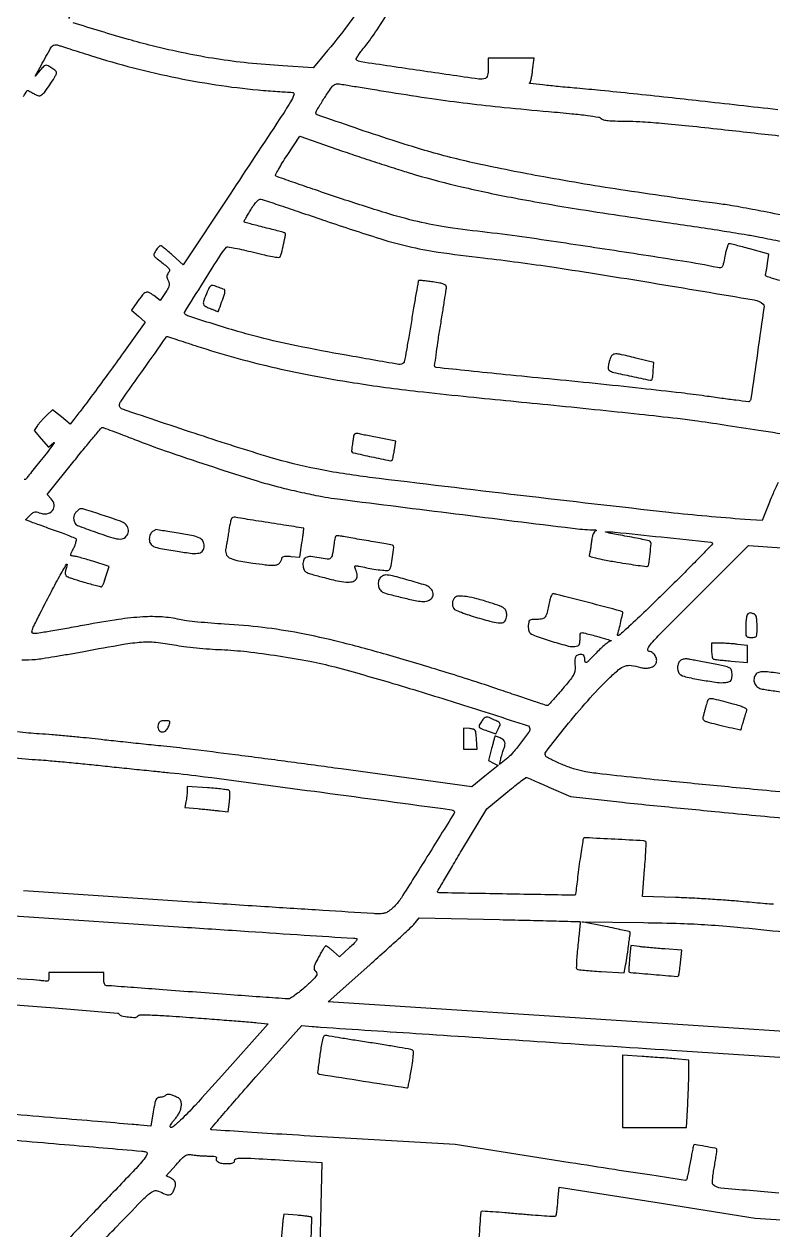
# Model space of a CAD drawing. Header units: metres. Extents: x 244 to 6504, y 133 to 4776.
# Drawn here: x 1320.5 to 1582.5, y 2975 to 3397.1 of the extents above; entities that cross this region are included whole.
import ezdxf

# ---------------------------------------------------------------- set-up
doc = ezdxf.new("R2010")
doc.units = ezdxf.units.M
doc.header["$MEASUREMENT"] = 0

msp = doc.modelspace()

# ---------------------------------------------------------------- linework, layer by layer
for points in [[(2417.15, 4385.34, 0.000003), (2246.3, 4080.82, 0.000001), (2074.73, 3775.01, 0.023956)], [(2390.74, 4302.36, -0.000001), (2436.6, 4383.87, -0.253439)], [(2985.13, 3282.36, 0.000001), (3054.44, 3256.15, 0.000001), (3117.63, 3232.25, 0.000001), (3170.61, 3212.21, 0.000007)], [(5649.78, 2908.29, -0.000001), (5592.12, 2927.27, -0.000136)], [(1770.95, 4232.21, -0.000001), (1756.31, 4203.53, -0.092463)], [(2661.8, 3304.26, -0.000001), (2697.55, 3290.75, -0.000089)], [(2356.38, 4565.48, -0.000006), (2331, 4482.37, -0.122858)], [(476.19, 4229.14, 0.000001), (459.62, 4235.08, 0.002147)], [(2166.88, 2385.74, -0.000003), (2059.01, 2428.09, -0.099946)], [(3110.93, 3253.38, 0.000013), (3012.15, 3290.74, 0.000016), (2894.73, 3335.15, 0.000013), (2769.32, 3382.57, -0.00051), (2533.81, 3471.88, -0.000503), (2297.42, 3562.08, -0.000023), (2063.26, 3651.71, -0.089134), (2058.39, 3654.65, -0.252954), (2058.24, 3655.06, -0.00055), (2059.22, 3661.9, -0.003408), (2060.39, 3669.64, -0.002087), (2061.88, 3678.76), (2065.84, 3702.46), (2077.4, 3733.66), (2088.96, 3764.86), (2106.7, 3796.48, 0.000002), (2119.15, 3818.66), (2165.06, 3900.45)], [(2809.66, 3348.58, -0.000003), (2861.11, 3329.19, -0.000175)], [(1593.92, 2905.57, -0.000004), (1514.48, 2912.51, -0.000011), (1436.43, 2919.33, -0.007054)], [(1818.98, 2759.08, 0.000018), (1857.04, 2862.14, 0.000008), (1895.3, 2965.72, 0.303576)], [(1986.93, 2957.13, 0.000002), (2009.06, 2948.59, 0.092301)], [(1729.5, 3458.88, 0.000006), (1752.96, 3451.78, 0.000107)], [(1716.95, 2894.91, -0.000001), (1705.81, 2895.88, -0.000045)], [(2910.82, 2101.23, -0.000002), (2871.64, 2116.15, -0.08954)], [(1336.17, 3399.01, -0.000059), (1355.74, 3433.27, -0.000066), (1375.3, 3467.49, -0.269055)], [(1989.74, 2610.17, -0.000005), (1937.37, 2630.58, -0.000013)], [(1340.64, 3442.07, 0.00145), (1309.54, 3388.25, 0.002326), (1283.35, 3342.13, 0.002655), (1260.46, 3300.86, 0.003212), (1239.44, 3261.89, -0.002541), (1229.71, 3243.8, -0.002742), (1220.05, 3226.27, -0.002749), (1211.53, 3211.22, -0.010448), (1205.97, 3201.97, 0.006813), (1194.27, 3182.83, 0.001812), (1176.15, 3151.99, 0.001521), (1158.35, 3121.23, 0.011614), (1150.36, 3106.55, -0.004119), (1137.83, 3082.68, -0.002727)], [(1403.11, 2922.2, -0.00005), (1359.46, 2926.04, -0.000007), (1314.6, 2930, -0.176126)], [(1438.37, 3403.37, -0.021293), (1431.99, 3394.4, -0.011633), (1423.46, 3383.93), (1421.61, 3381.76), (1410.98, 3382.43, -0.009827), (1398.89, 3383.44, -0.012528), (1387.8, 3384.87, -0.012645), (1376.87, 3386.84, -0.010344), (1365.3, 3389.48, -0.007925), (1357, 3391.69, -0.004883), (1347.29, 3394.55, -0.001495), (1337.65, 3397.52, -0.114856)], [(1584.16, 3367.11, -0.000822), (1557.07, 3370.13, 0.001346), (1545.81, 3371.37, 0.001057), (1533.59, 3372.66, 0.001068), (1522.22, 3373.82, 0.002631), (1513.87, 3374.6, -0.002227), (1507.37, 3375.2, -0.003896), (1502, 3375.77, -0.001003), (1497.43, 3376.3, -0.705732), (1497.39, 3376.47, 0.18393), (1497.64, 3376.79, 0.012448), (1497.93, 3377.94, 0.016541), (1498.21, 3379.35, 0.011575), (1498.43, 3380.96), (1498.91, 3385.1), (1490.89, 3385.1), (1482.88, 3385.1), (1482.88, 3381.77, -0.017351), (1482.83, 3380.22, -0.047636), (1482.65, 3379.14, -0.074017), (1482.34, 3378.43, -0.163705), (1481.89, 3378.06, -0.127817), (1479.62, 3377.8, -0.000794), (1459.09, 3380.78, -0.000655), (1438.39, 3383.83, -0.160739), (1436.73, 3384.67, -0.347609), (1436.7, 3384.93, -0.007758), (1437.42, 3386.07, -0.014118), (1438.37, 3387.43, -0.008647), (1439.57, 3388.97, 0.022807), (1444.02, 3395.09, 0.013567), (1448.78, 3402.74, 0.011456)], [(1320.26, 3371.69, -0.001265), (1321.5, 3373.73, -0.260599), (1321.7, 3373.84, -0.10972), (1321.91, 3373.8, -0.006949), (1322.49, 3373.52, -0.009945), (1323.17, 3373.16, -0.007215), (1323.92, 3372.73, 0.020512), (1325, 3372.15, 0.099561), (1325.67, 3371.98, 0.13541), (1326.25, 3372.1, 0.051067), (1326.95, 3372.57, 0.063), (1328.17, 3373.86, 0.013781), (1329.92, 3376.39, 0.010074), (1331.55, 3379.02, 0.136296), (1331.84, 3380.1, 0.173147), (1331.72, 3380.44, 0.033539), (1331.26, 3380.92, 0.032084), (1330.62, 3381.44, 0.024833), (1329.87, 3381.92, 0.022746), (1328.59, 3382.57, 0.173589), (1327.93, 3382.62, 0.141764), (1327.32, 3382.25, 0.013556), (1326.15, 3380.92), (1324.4, 3378.81), (1326.03, 3381.79, -0.001297), (1329.46, 3388, -0.043531), (1330.4, 3389.41, -0.205297), (1331.23, 3389.84, -0.100766), (1332.43, 3389.7, 0.002533), (1333.55, 3389.33, 0.00021), (1336.48, 3388.39, 0.000281), (1339.96, 3387.28, 0.000217), (1343.77, 3386.07, 0.013981), (1358.74, 3381.76, 0.013305), (1374.18, 3378.22, 0.013502), (1389.54, 3375.55, 0.015723), (1404.25, 3373.88, 0.001438), (1407.62, 3373.61, 0.001843), (1410.72, 3373.39, 0.001417), (1413.32, 3373.21, 0.015793), (1414.36, 3373.18, -0.516535), (1414.94, 3372.36, -0.053255), (1413.74, 3369.83, -0.008573), (1410.03, 3363.99, -0.000212), (1392.55, 3337.54), (1376.2, 3312.82), (1372.44, 3316.17, 0.005595), (1370.96, 3317.46, 0.008436), (1369.65, 3318.54, 0.004118), (1368.52, 3319.42, 0.165328), (1368.22, 3319.52, 0.186451), (1367.99, 3319.43, 0.022003), (1367.58, 3319.03, 0.023922), (1367.12, 3318.48, 0.017439), (1366.66, 3317.83, 0.020153), (1366.02, 3316.76, 0.162242), (1365.92, 3316.2, 0.168991), (1366.18, 3315.71, 0.02231), (1367.08, 3314.93, -0.002676), (1370.36, 3312.31, -0.056571), (1371.23, 3311.43, -0.23078), (1371.37, 3310.76, -0.113364), (1370.97, 3309.97, 0.051123), (1370.55, 3309.34, 0.115221), (1370.41, 3308.79, 0.098992), (1370.51, 3308.18, 0.031577), (1370.9, 3307.33, -0.06083), (1371.26, 3306.39, -0.118441), (1371.27, 3305.58, -0.07582), (1370.9, 3304.64, -0.01468), (1369.93, 3303.07), (1368.13, 3300.36), (1365.89, 3302.07, 0.046885), (1364.19, 3303.13, 0.218815), (1363.07, 3303.17, 0.129409), (1361.95, 3302.31, 0.013134), (1359.95, 3299.58), (1358.08, 3296.89), (1360.5, 3294.79), (1362.91, 3292.7), (1355.28, 3282.1, -0.00155), (1350.09, 3274.94, -0.00179), (1345.1, 3268.15, -0.001852), (1340.78, 3262.36, -0.006308), (1337.91, 3258.64), (1336.64, 3257.04), (1333.56, 3259.56), (1330.47, 3262.09), (1328.45, 3260.17, 0.011656), (1327.59, 3259.31, 0.008425), (1326.66, 3258.31, 0.008517), (1325.82, 3257.34, 0.018276), (1325.2, 3256.55), (1323.98, 3254.85), (1326.52, 3251.91), (1329.06, 3248.98), (1330.9, 3250.63, -0.82166), (1331.02, 3250.54, -0.042808), (1330.56, 3249.77, -0.011101), (1329.19, 3247.93, -0.004056), (1327.16, 3245.37, 0.00064), (1324.99, 3242.68, 0.000947), (1323.1, 3240.31, 0.000418), (1321.48, 3238.29, 0.018785), (1321.17, 3237.85, -0.178253), (1320.9, 3237.66, -0.086502), (1320.48, 3237.62, -0.064635)], [(1599.58, 3328, -0.015717), (1579.26, 3331.45, 0.00349), (1575.3, 3332.22, 0.002872), (1571.06, 3333, 0.0029), (1567.15, 3333.66, 0.007709), (1564.36, 3334.07, -0.004637), (1530.93, 3338.82, -0.007309), (1502.34, 3343.57, -0.008511), (1478.68, 3348.28, -0.018368), (1460.69, 3352.88, -0.006617), (1449.25, 3356.42, -0.004464), (1436.3, 3360.75, -0.000613), (1423.07, 3365.32, -0.319509), (1422.6, 3365.98, -0.138016), (1422.82, 3366.76, -0.002916), (1424.92, 3370.16, -0.007129), (1427, 3373.37, -0.025845), (1428.46, 3375.32, -0.069892), (1428.94, 3375.76, -0.063343), (1429.53, 3376.07, -0.064148), (1430.18, 3376.21, -0.075604), (1430.81, 3376.17, 0.01188), (1431.83, 3375.98, 0.000279), (1436.66, 3375.18, 0.000617), (1442.32, 3374.26, 0.000419), (1448.77, 3373.22, 0.003627), (1463.22, 3371.01, 0.005663), (1475.7, 3369.34, 0.005481), (1488.51, 3367.92, 0.003125), (1504.01, 3366.47, -0.002682), (1512.19, 3365.71, -0.008613), (1517.61, 3365.08, -0.006942), (1521.45, 3364.51, -0.157597), (1522.42, 3364.01, 0.141781), (1523.24, 3363.57, 0.029719), (1524.86, 3363.3, 0.020642), (1527.31, 3363.15, 0.005938), (1531.1, 3363.12, -0.017495), (1535.89, 3362.96, -0.004694), (1543.48, 3362.38, -0.004199), (1553.02, 3361.48, -0.002497), (1564.36, 3360.26, 0.000446), (1574.68, 3359.1, 0.000501), (1584.61, 3358.01, 0.000459)], [(1585.16, 3307.29, -0.016796), (1582.04, 3308.16, -0.01992), (1580.1, 3308.85, -0.40914), (1579.88, 3309.37, 0.039178), (1580.03, 3309.89, 0.006429), (1580.23, 3310.91, 0.00704), (1580.44, 3312.12, 0.006161), (1580.63, 3313.39), (1581.04, 3316.54), (1574.45, 3318.36, 0.002469), (1571.88, 3319.06, 0.003583), (1569.6, 3319.65, 0.001837), (1567.66, 3320.13, 0.059589), (1567.18, 3320.19, 0.29975), (1566.87, 3319.98, 0.018271), (1566.46, 3318.91, 0.022368), (1566.04, 3317.51, 0.014216), (1565.68, 3315.85, -0.006637), (1565.12, 3313.1, -0.089634), (1564.73, 3312.15, -0.230918), (1564.15, 3311.8, -0.073325), (1563.12, 3311.86, 0.010971), (1550.86, 3314.07, 0.001311), (1523.62, 3318.29, 0.001427), (1496.43, 3322.36, 0.009021), (1482.55, 3324.14, -0.00965), (1468.83, 3325.91, -0.020187), (1458.26, 3327.93, -0.017728), (1447.07, 3330.96, -0.005882), (1430.88, 3336.17, -0.001119), (1422.47, 3339.01, -0.001795), (1415.3, 3341.47, -0.000309), (1408.98, 3343.68, -0.105455), (1408.54, 3343.94, -0.336012), (1408.48, 3344.32, -0.005962), (1409.51, 3346.23, -0.012269), (1410.84, 3348.49, -0.007546), (1412.5, 3351.09), (1416.94, 3357.79), (1431.93, 3352.63, 0.00263), (1438.44, 3350.42, 0.001987), (1445.6, 3348.07, 0.002008), (1452.36, 3345.91, 0.004656), (1457.44, 3344.36, 0.014707), (1473.58, 3340.11, 0.010209), (1492.03, 3336.22, 0.007775), (1515.2, 3332.21, 0.003273), (1546.47, 3327.5, -0.001708), (1556.06, 3326.08, -0.00183), (1565.42, 3324.64, -0.001733), (1573.45, 3323.33, -0.008638), (1577.94, 3322.51, 0.006511), (1585.44, 3321.1, 0.004641)], [(1584.34, 3236.61, 0.005638), (1582.53, 3232.74, 0.012159), (1581.25, 3229.71), (1578.71, 3223.29), (1572.65, 3223.72, -0.010162), (1546.06, 3226.13, -0.001621), (1494.14, 3232.08, -0.001213), (1441.4, 3238.42, -0.017798), (1422.93, 3241.36, -0.024807), (1406.62, 3245.4, -0.007029), (1381.69, 3253.3, -0.001562), (1354.9, 3262.29, -0.425), (1353.97, 3264.27, -0.063056), (1354.42, 3265.11, -0.000156), (1362.29, 3276.23, -0.000048), (1370.34, 3287.6, -0.243257), (1370.58, 3287.73, -0.078627), (1370.64, 3287.72, -0.000015), (1373.64, 3286.74, -0.000342), (1376.97, 3285.66, -0.000207), (1380.9, 3284.38, 0.011008), (1393.73, 3280.49, 0.010671), (1406.86, 3277.13, 0.010145), (1420.74, 3274.18, 0.008047), (1435.85, 3271.55, 0.005703), (1446.91, 3269.93, 0.005352), (1458.25, 3268.53, 0.003022), (1474.2, 3266.82, 0.00055), (1503.8, 3263.88, -0.001167), (1520.13, 3262.23, -0.001315), (1535.8, 3260.57, -0.001201), (1549.13, 3259.09, -0.007154), (1556.08, 3258.2, -0.002358), (1566.76, 3256.63, -0.001504), (1579.17, 3254.71, -0.000091), (1592.22, 3252.64, -0.205102)], [(1314.99, 3140.67, 0.023446), (1324.56, 3139.65, -0.006185), (1328.21, 3139.39, -0.001783), (1333.85, 3138.89, -0.001794), (1340.2, 3138.28, -0.00191), (1346.42, 3137.65, 0.000489), (1352.88, 3136.96, 0.000371), (1359.96, 3136.23, 0.000375), (1366.61, 3135.55, 0.000874), (1371.59, 3135.05, -0.008505), (1383.65, 3133.66, -0.000391), (1424.64, 3128.2, -0.000029), (1470, 3122.11, -0.139633), (1470.86, 3121.74, -0.375726), (1470.99, 3120.91, -0.000472), (1461.47, 3105.59, -0.001805), (1452.51, 3091.32, -0.059191), (1449.95, 3088.17, -0.02146), (1448.51, 3086.89, -0.059236), (1447.37, 3086.17, -0.070498), (1446.22, 3085.8, -0.041145), (1444.76, 3085.68, -0.015948), (1442.73, 3085.74, -0.000105), (1425.01, 3086.85, -0.00042), (1404.75, 3088.14, -0.000268), (1381.2, 3089.67), (1320.25, 3093.67)], [(1594.09, 3127.46, -0.00042), (1569.61, 3129.8, -0.000401), (1548.5, 3131.86, -0.001898), (1536.41, 3133.09, -0.001461), (1522.71, 3134.58, -0.014516), (1516.98, 3135.39, -0.0323), (1513.18, 3136.3, -0.026295), (1509.25, 3137.74, -0.004647), (1507.1, 3138.68, -0.006455), (1505.19, 3139.57, -0.004154), (1503.61, 3140.34, -0.078617), (1503.16, 3140.66, -0.379039), (1503.05, 3142.3, -0.004754), (1510.05, 3151.2, -0.012773), (1517.71, 3160.26, -0.016819), (1525.17, 3168.1, -0.018781), (1528.5, 3171.13, -0.092596), (1530.69, 3172.38, -0.116786), (1532.94, 3172.6, -0.038095), (1536.21, 3171.91, 0.063141), (1537.78, 3171.66, 0.064596), (1539.34, 3171.81, 0.071745), (1540.66, 3172.32, 0.127133), (1541.5, 3173.12, 0.149387), (1541.83, 3174.37, 0.11086), (1541.46, 3175.76, 0.104552), (1540.5, 3176.92, 0.119434), (1539.2, 3177.53, -0.485595), (1538.75, 3178.41, -0.071545), (1540.02, 3180.36, -0.015637), (1543.79, 3184.39, -0.000928), (1555.61, 3196.22), (1573.96, 3214.53), (1585.56, 3213.72, -0.000709)], [(1319.68, 3174.61, 0.037471), (1324.52, 3174.73, 0.012963), (1326.96, 3175.04, 0.002599), (1331.29, 3175.73, 0.002745), (1336.31, 3176.59, 0.002559), (1341.45, 3177.52, -0.003093), (1355.24, 3180, -0.025034), (1361.62, 3180.78, -0.043361), (1366.61, 3180.71, -0.020033), (1373.04, 3179.79, 0.013804), (1376.4, 3179.27, 0.006393), (1380.78, 3178.77, 0.006327), (1385.4, 3178.36, 0.008754), (1389.56, 3178.12, -0.018307), (1398.44, 3177.43, -0.009407), (1409.5, 3175.95, -0.009408), (1420.5, 3174.06, -0.018109), (1429.22, 3172.06, -0.006946), (1449.56, 3166.32, -0.004574), (1472.79, 3159.17, -0.000639), (1496.57, 3151.59, -0.322698), (1497.45, 3150.39, -0.162885), (1497.04, 3149.12, -0.007051), (1494.18, 3145.35, -0.012153), (1491.24, 3141.75, -0.048667), (1489.19, 3139.79), (1486.81, 3137.92), (1487.26, 3139.79, -0.007985), (1487.47, 3140.62, -0.005288), (1487.74, 3141.56, -0.005322), (1488.03, 3142.47, -0.010302), (1488.28, 3143.2, 0.031856), (1488.75, 3144.79, 0.128401), (1488.72, 3145.8, 0.158969), (1488.21, 3146.54, 0.056992), (1487.1, 3147.21, 0.010644), (1486.43, 3147.5, 0.017353), (1485.84, 3147.72, 0.011452), (1485.36, 3147.86, 0.346158), (1485.25, 3147.81, 0.060453), (1485.19, 3147.66, 0.000546), (1484.86, 3146.46, 0.001863), (1484.5, 3145.08, 0.001202), (1484.08, 3143.47), (1483.01, 3139.32), (1484.69, 3138.44), (1486.37, 3137.56), (1481.75, 3133.82), (1477.13, 3130.09), (1431.48, 3136.37, 0.001149), (1412.79, 3138.9, 0.001204), (1394.38, 3141.3, 0.001153), (1378.47, 3143.3, 0.00536), (1369.27, 3144.33, -0.00063), (1362.31, 3145.05, -0.000563), (1355.09, 3145.81, -0.000565), (1348.59, 3146.5, -0.001761), (1344.23, 3146.99, 0.004273), (1340.26, 3147.42, 0.00222), (1335.31, 3147.88, 0.002207), (1330.22, 3148.32, 0.003361), (1325.8, 3148.64, -0.012549), (1318.23, 3149.34, -0.020321)], [(1584.52, 2987.92, -0.002017), (1564.29, 2989.68, -0.16776), (1561.49, 2990.95, -0.218177), (1561.31, 2991.38, -0.01003), (1561.42, 2993.01, -0.015131), (1561.65, 2995, -0.01012), (1562.02, 2997.25, 0.004801), (1562.42, 2999.48, 0.007585), (1562.71, 3001.41, 0.002754), (1562.93, 3003.06, 0.231528), (1562.85, 3003.29, 0.150043), (1562.27, 3003.6, 0.002675), (1558.76, 3004.25, 0.001788), (1555.16, 3004.89, 0.271771), (1554.78, 3004.75, 0.120183), (1554.7, 3004.57, 0.00086), (1554.35, 3002.87, 0.003224), (1553.97, 3000.93, 0.002052), (1553.56, 2998.66, -0.003894), (1553.13, 2996.39, -0.005939), (1552.72, 2994.42, -0.002418), (1552.34, 2992.75, -0.140463), (1552.19, 2992.48, -0.237774), (1551.89, 2992.38, -0.00009), (1540.13, 2994.14, -0.00134), (1527.06, 2996.13, -0.000811), (1511.58, 2998.56), (1471.29, 3004.95), (1428.76, 3007.42, -0.0007), (1412.43, 3008.39, -0.001153), (1398.62, 3009.26, -0.000081), (1386.22, 3010.07, -0.181906), (1385.89, 3010.22, -0.391203), (1385.88, 3010.5, -0.000386), (1390.36, 3015.75, -0.003091), (1395.47, 3021.64, -0.001857), (1401.59, 3028.57), (1417.63, 3046.58), (1421.27, 3046.24, 0.006959), (1424.16, 3046.01, 0.000023), (1459.75, 3043.67, 0.000128), (1500.02, 3041.02, 0.00008), (1547.14, 3037.95), (1669.35, 3030)], [(1316.94, 3084.97), (1376.23, 3081.03, 0.000115), (1399.05, 3079.52, 0.000187), (1418.46, 3078.24, 0.000023), (1435.76, 3077.12, 0.014867), (1436.72, 3077.08, -0.405478), (1436.98, 3076.83, -0.162466), (1436.82, 3076.32, -0.042886), (1436, 3075.36, -0.008994), (1434.41, 3073.84), (1430.89, 3070.6), (1428.71, 3072.51, 0.010143), (1427.84, 3073.24, 0.014123), (1427.03, 3073.86, 0.010507), (1426.34, 3074.34, 0.14928), (1426.05, 3074.42, 0.244202), (1425.79, 3074.28, 0.007898), (1425.12, 3073.26, 0.013555), (1424.35, 3071.99, 0.008808), (1423.53, 3070.48, 0.00743), (1422.34, 3068.12, 0.063717), (1421.97, 3067, 0.147587), (1422.04, 3066.23, 0.097538), (1422.54, 3065.48, -0.168356), (1422.9, 3064.72, -0.178112), (1422.7, 3063.92, -0.05411), (1421.72, 3062.75, -0.005065), (1418.96, 3060.17, -0.01352), (1417.08, 3058.54, -0.017672), (1415.27, 3057.17, -0.015357), (1413.72, 3056.13, -0.134812), (1412.93, 3055.9, -0.022376), (1411.86, 3055.93, -0.000163), (1402.94, 3056.57, -0.00062), (1392.72, 3057.31, -0.000397), (1380.87, 3058.2, 0.000205), (1369.04, 3059.08, 0.000327), (1358.94, 3059.83, 0.000057), (1350.01, 3060.49, 0.018274), (1349.3, 3060.51, -0.199552), (1348.92, 3060.67, -0.104182), (1348.64, 3061.11, -0.064919), (1348.46, 3061.83, -0.027105), (1348.41, 3062.83), (1348.41, 3065.15), (1338.8, 3065.15), (1329.2, 3065.15), (1329.2, 3063.51, -0.038653), (1329.13, 3062.63, -0.197989), (1328.88, 3062.21, -0.172743), (1328.38, 3062.06, -0.028219), (1327.38, 3062.17, 0.021769), (1325.93, 3062.34, 0.000076), (1308.48, 3063.66, 0.000412)], [(1582.74, 3088.99, -0.024692), (1582.13, 3089.01, -0.000466), (1578.95, 3089.27, -0.001135), (1575.23, 3089.6, -0.000759), (1570.98, 3089.99, 0.004857), (1565.96, 3090.4, 0.00273), (1559.85, 3090.82, 0.002723), (1553.68, 3091.17, 0.004446), (1548.44, 3091.39), (1536.84, 3091.78), (1537.59, 3101.15, 0.002995), (1537.86, 3104.77, 0.004768), (1538.04, 3107.87, 0.001259), (1538.17, 3110.56, 0.194657), (1538.07, 3110.84, 0.200325), (1537.29, 3111.22, 0.000765), (1527.16, 3111.76, 0.000735), (1517.01, 3112.27, 0.211694), (1516.24, 3111.98, 0.155656), (1516.05, 3111.61, 0.001793), (1515.6, 3108.91, 0.00527), (1515.13, 3105.77, 0.00339), (1514.64, 3102.11, -0.000099), (1514.18, 3098.46, -0.000158), (1513.78, 3095.34, -0.000027), (1513.43, 3092.59, -0.009097), (1513.4, 3092.38, -0.372299), (1513.13, 3092.16, -0.000044), (1489.37, 3092.59, -0.000063), (1465.69, 3093.03, -0.194063), (1465.14, 3093.27, -0.339727), (1465.12, 3093.44, -0.000251), (1467.57, 3097.66, -0.002459), (1470.34, 3102.38, -0.001483), (1473.66, 3107.96), (1482.38, 3122.45), (1489.09, 3127.92, -0.002476), (1491.69, 3130.01, -0.003932), (1493.93, 3131.78, -0.000979), (1495.91, 3133.3, -0.16501), (1496.16, 3133.38, -0.099452), (1496.43, 3133.33, -0.00067), (1498.63, 3132.4, -0.002604), (1501.16, 3131.32, -0.001657), (1504.08, 3130.04), (1511.64, 3126.7), (1529.89, 3124.71, 0.002468), (1540.68, 3123.59, 0.000375), (1562.23, 3121.48, 0.00042), (1587.67, 3119.03, 0.000364), (1614.37, 3116.49)], [(1668.03, 3039.17), (1547.43, 3047.01), (1426.84, 3054.84), (1441.44, 3067.85, 0.001871), (1447.14, 3072.95, 0.002668), (1452.15, 3077.53, 0.001471), (1456.35, 3081.44, 0.039825), (1457.38, 3082.56), (1458.7, 3084.26), (1486.8, 3083.65, -0.000543), (1497.58, 3083.4, -0.000899), (1506.68, 3083.17, -0.000041), (1514.89, 3082.94, -0.229293), (1515.02, 3082.87, -0.185037), (1515.06, 3082.72, -0.000423), (1514.85, 3080.42, -0.002678), (1514.6, 3077.82, -0.001652), (1514.27, 3074.77, 0.00607), (1513.97, 3071.69, 0.009384), (1513.8, 3069.03, 0.0043), (1513.71, 3066.78, 0.213401), (1513.87, 3066.38, 0.161282), (1514.28, 3066.18, 0.003309), (1516.57, 3065.92, 0.007417), (1519.27, 3065.67, 0.004879), (1522.39, 3065.46), (1530.43, 3064.99), (1530.81, 3066.89, 0.010907), (1531.37, 3070.14, 0.004853), (1531.98, 3074.44, 0.000794), (1532.58, 3079.03, 0.261146), (1532.45, 3079.35, 0.115033), (1532.26, 3079.44, 0.000454), (1529.86, 3079.97, 0.002273), (1527.14, 3080.56, 0.001424), (1523.95, 3081.23), (1515.67, 3082.92), (1537.2, 3082.59, -0.00363), (1550.22, 3082.3, -0.00899), (1559.75, 3081.84, -0.007671), (1570.09, 3081, -0.002041), (1586.55, 3079.34, -0.000435)], [(1306.78, 3054.67, -0.001136), (1331.23, 3052.73, -0.000065), (1353.23, 3050.92, -0.234606), (1353.67, 3050.66, 0.196349), (1354.63, 3049.98, 0.029099), (1357.04, 3049.56, 0.027482), (1359.46, 3049.43, 0.260431), (1360.33, 3049.91, -0.259845), (1361.05, 3050.32, -0.007707), (1364.63, 3050.26, -0.009008), (1370.08, 3050, -0.001871), (1379.62, 3049.33, -0.000553), (1387.1, 3048.76, -0.0007), (1394.01, 3048.23, -0.000551), (1399.8, 3047.76, -0.005692), (1402.19, 3047.54), (1405.95, 3047.15), (1389.68, 3028.99, -0.002391), (1380.31, 3018.63, -0.014437), (1375.27, 3013.43, -0.031185), (1372.39, 3010.95, -0.619622), (1371.59, 3011.35, -0.142033), (1371.68, 3011.66, -0.010974), (1372.17, 3012.4, -0.014323), (1372.8, 3013.25, -0.010428), (1373.55, 3014.17, 0.031339), (1374.4, 3015.3, 0.041132), (1375.02, 3016.44, 0.045249), (1375.4, 3017.56, 0.056137), (1375.54, 3018.65, 0.039916), (1375.46, 3019.87, 0.123926), (1375.14, 3020.63, 0.107755), (1374.48, 3021.21, 0.026305), (1373.16, 3021.84, 0.020501), (1372.01, 3022.27, 0.054692), (1371.15, 3022.45, 0.083113), (1370.51, 3022.4, 0.138104), (1370.05, 3022.14, -0.077087), (1369.68, 3021.87, -0.038245), (1369.14, 3021.64, -0.036799), (1368.53, 3021.48, -0.044436), (1367.95, 3021.43, 0.149347), (1367.17, 3021.19, 0.14095), (1366.64, 3020.56, 0.055508), (1366.23, 3019.25, 0.007351), (1365.7, 3016.37), (1364.85, 3011.32), (1361.1, 3011.69, 0.003526), (1358.38, 3011.94, 0.000091), (1346.15, 3012.98, 0.000193), (1331.78, 3014.19, 0.000132), (1315.46, 3015.56)], [(1131.3, 3030.8, 0.000089), (1137.85, 3028.96, 0.000423), (1145.29, 3026.87, 0.000267), (1153.98, 3024.44), (1176.51, 3018.17), (1268.92, 3010.5, -0.000322), (1304.47, 3007.52, -0.000521), (1334.7, 3004.94, -0.000063), (1361.65, 3002.61, -0.042735), (1363.1, 3002.36, -0.481459), (1363.5, 3001.44, -0.055746), (1362.06, 2999.29, -0.014814), (1358.19, 2995.01, -0.000976), (1346.67, 2983.01, 0.003235), (1336.46, 2972.29, 0.008998)], [(1348.24, 2971.33, -0.001144), (1353.08, 2976.38, -0.001404), (1361.4, 2984.99, -0.023554), (1364.3, 2987.7, -0.08764), (1366.02, 2988.71, -0.203445), (1367.48, 2988.64, 0.015152), (1369.92, 2987.56, 0.098052), (1371.23, 2987.31, 0.193811), (1372.1, 2987.66, 0.093666), (1372.81, 2988.66, 0.034696), (1373.43, 2990.33, 0.122241), (1373.48, 2991.47, 0.155707), (1373, 2992.34, 0.068244), (1371.91, 2993.11), (1370.25, 2993.99), (1373.68, 2997.84, -0.008391), (1375.83, 3000.17, -0.067991), (1376.96, 3001.07, -0.123374), (1378.01, 3001.39, -0.05271), (1379.49, 3001.3, 0.015705), (1380.62, 3001.15, 0.007342), (1382.1, 3001.02, 0.007266), (1383.65, 3000.93, 0.010104), (1385.05, 3000.9, -0.013886), (1386.46, 3000.86, -0.052077), (1387.34, 3000.72, -0.135947), (1387.74, 3000.48, -0.341952), (1387.78, 3000.16, 0.264827), (1387.75, 2999.43, 0.158877), (1388.39, 2998.81, 0.079704), (1389.74, 2998.39, 0.034105), (1391.63, 2998.26, 0.022471), (1392.79, 2998.3, 0.072927), (1393.54, 2998.48, 0.130687), (1393.96, 2998.79, 0.170116), (1394.12, 2999.24, -0.332952), (1394.64, 2999.93, -0.068214), (1396.25, 3000.18, -0.016814), (1399.79, 3000.1, -0.000859), (1411.25, 2999.46), (1424.73, 2998.67), (1424.25, 2978.72), (1423.77, 2958.76)], [(1479.75, 2972.19, -0.003327), (1480.07, 2977, -0.000664), (1480.39, 2981.23, -0.178992), (1480.54, 2981.55, -0.21454), (1480.87, 2981.68, -0.001023), (1484.49, 2981.45, -0.004433), (1488.65, 2981.15, -0.002759), (1493.51, 2980.72, 0.002995), (1498.38, 2980.3, 0.004798), (1502.54, 2980, 0.001196), (1506.16, 2979.79, 0.21373), (1506.51, 2979.92, 0.154686), (1506.67, 2980.23, 0.00535), (1506.9, 2981.61, 0.00955), (1507.11, 2983.27, 0.006477), (1507.3, 2985.16), (1507.72, 2990.03), (1542.01, 2984.59), (1576.3, 2979.15), (1655.28, 2974.13, -0.000312), (1686.14, 2972.15, -0.000448), (1713.48, 2970.35, -0.000236), (1736.63, 2968.79, -0.00708)]]:
    msp.add_lwpolyline(points, format="xyb")
for points in [[(1424.92, 3328.58, 0.00432), (1443.64, 3322.41, 0.019168), (1454.8, 3319.3, 0.022322), (1465.36, 3317.29, 0.007331), (1481.07, 3315.25, -0.008845), (1505.91, 3311.95, -0.003532), (1539.81, 3306.58, -0.000671), (1575.96, 3300.55, -0.143128), (1579.11, 3299.03, -0.248911), (1579.4, 3298.24, -0.000343), (1577.1, 3282.05, -0.000447), (1574.79, 3265.98, -0.172638), (1574.25, 3264.96, -0.219508), (1573.98, 3264.88, -0.000469), (1569.57, 3265.42, -0.003003), (1564.59, 3266.06, -0.001845), (1558.73, 3266.88, 0.006683), (1550.38, 3267.96, 0.00157), (1536.39, 3269.54, 0.001617), (1520.29, 3271.25, 0.00159), (1504.08, 3272.86, -0.000841), (1488.94, 3274.35, -0.00138), (1476.13, 3275.67, -0.00012), (1464.65, 3276.88, -0.17327), (1464.27, 3277.06, -0.229955), (1464.15, 3277.43, -0.001249), (1464.64, 3281.24, -0.005024), (1465.25, 3285.6, -0.003126), (1466.06, 3290.71, 0.000972), (1466.9, 3295.86, 0.001443), (1467.61, 3300.38, 0.000624), (1468.2, 3304.25, 0.029477), (1468.27, 3305.04, 0.222965), (1468.03, 3305.6, 0.091643), (1467.3, 3306.04, 0.043802), (1465.94, 3306.42, 0.009515), (1463.53, 3306.82, 0.00506), (1461.68, 3307.08, 0.007935), (1460.08, 3307.26, 0.003083), (1458.72, 3307.38, 0.220584), (1458.52, 3307.3, 0.153765), (1458.4, 3307.08, 0.000282), (1457.68, 3303, 0.002023), (1456.89, 3298.39, 0.001247), (1456, 3292.97, -0.001923), (1455.09, 3287.54, -0.003073), (1454.28, 3282.91, -0.000648), (1453.53, 3278.85, -0.151624), (1453.35, 3278.51, -0.243429), (1451.61, 3277.96, -0.001247), (1433.22, 3281.16, -0.005972), (1415.81, 3284.45, -0.013474), (1402.73, 3287.45, -0.007997), (1395.3, 3289.49, -0.004962), (1386.64, 3292.12, -0.001655), (1378.09, 3294.84, -0.105549), (1376.74, 3295.61, -0.363971), (1376.66, 3296.18, -0.000444), (1383.24, 3306.73, -0.00202), (1389.36, 3316.43, -0.04731), (1391.36, 3319, -0.252348), (1391.76, 3319.13, -0.003621), (1394.29, 3318.66, -0.008971), (1397.27, 3318.04, -0.005671), (1400.72, 3317.21, 0.005747), (1404.6, 3316.28, 0.014383), (1407.46, 3315.71, 0.010827), (1409.58, 3315.4, 0.293091), (1410.07, 3315.64, 0.078347), (1410.59, 3316.89, 0.00802), (1411.31, 3320.03, 0.003935), (1411.99, 3323.35, 0.249599), (1411.82, 3323.9, 0.128658), (1411.55, 3324.06, 0.001553), (1409.6, 3324.6, 0.004523), (1407.32, 3325.2, 0.002928), (1404.67, 3325.86, -0.0028), (1402.03, 3326.52, -0.00434), (1399.75, 3327.11, -0.001432), (1397.8, 3327.65, -0.129095), (1397.54, 3327.8, -0.322637), (1397.5, 3328.04, -0.006283), (1398.09, 3329.19, -0.012563), (1398.86, 3330.55, -0.007778), (1399.82, 3332.11, -0.014231), (1401, 3333.84, -0.034235), (1401.99, 3335.03, -0.046193), (1402.81, 3335.73, -0.230741), (1403.39, 3335.83, -0.010133), (1404.15, 3335.6, -0.000082), (1410.12, 3333.58, -0.000297), (1416.98, 3331.27, -0.000191)], [(1384.6, 3303.4, 0.008501), (1383.37, 3300.32, 0.12288), (1383.23, 3299.16, 0.233285), (1383.73, 3298.4, 0.039713), (1385.34, 3297.64, -0.001266), (1386.32, 3297.25, -0.001698), (1387.2, 3296.9, -0.001168), (1387.94, 3296.61, -0.017933), (1388.19, 3296.49, 0.444171), (1388.5, 3296.62, 0.002836), (1389.62, 3299.69, 0.006917), (1390.61, 3302.59, 0.079176), (1390.8, 3303.78, 0.301015), (1390.58, 3304.13, 0.008048), (1388.81, 3304.84, 0.01474), (1387.07, 3305.46, 0.07768), (1386.08, 3305.61, 0.221017), (1385.81, 3305.49, 0.027825), (1385.41, 3304.96, 0.02846), (1384.99, 3304.25, 0.019966)], [(1525.25, 3279.02, 0.014873), (1524.93, 3277.65, 0.053961), (1524.84, 3276.77, 0.09598), (1524.96, 3276.18, 0.156864), (1525.29, 3275.8, 0.082521), (1526.8, 3275.18, 0.002863), (1533, 3273.8, 0.001224), (1539.55, 3272.4, 0.253555), (1540.16, 3272.58, 0.150964), (1540.29, 3272.82, 0.008585), (1540.43, 3273.64, 0.012509), (1540.55, 3274.65, 0.008809), (1540.65, 3275.78), (1540.84, 3278.68), (1534.55, 3280.19, 0.004627), (1528.86, 3281.5, 0.085883), (1527.03, 3281.59, 0.238554), (1526.02, 3280.9, 0.061479)], [(1359.18, 3251.68, 0.009697), (1369.89, 3247.73, 0.003737), (1384.89, 3242.66, 0.003602), (1399.71, 3237.89, 0.012646), (1409.35, 3235.13, 0.005051), (1412.26, 3234.4, 0.002772), (1415.84, 3233.57, 0.002763), (1419.48, 3232.77, 0.004413), (1422.6, 3232.13, 0.017029), (1431.25, 3230.74, 0.000412), (1471.48, 3225.69, 0.000324), (1512.39, 3220.62, 0.022346), (1519.31, 3220.08, -0.012165), (1520.14, 3220.04, -0.051842), (1520.63, 3219.94, -0.458302), (1520.68, 3219.83, -0.221963), (1520.55, 3219.72, 0.166479), (1520.02, 3219.37, 0.070435), (1519.61, 3218.62, 0.045239), (1519.27, 3217.44, 0.016167), (1518.99, 3215.72, -0.004926), (1518.79, 3214.24, -0.006095), (1518.58, 3212.86, -0.00507), (1518.37, 3211.72, -0.044466), (1518.23, 3211.22, 0.432213), (1518.44, 3210.79, 0.014795), (1520.45, 3210.22, 0.015544), (1523.46, 3209.56, 0.004732), (1528.06, 3208.75, 0.002931), (1531.98, 3208.12, 0.004621), (1535.34, 3207.63, 0.001324), (1538.27, 3207.24, 0.16711), (1538.63, 3207.32, 0.229734), (1539.07, 3207.99, 0.006128), (1539.52, 3211.61, 0.006257), (1539.87, 3215.23, 0.221165), (1539.59, 3216.01, 0.14306), (1539.23, 3216.2, 0.002052), (1536.82, 3216.72, 0.005476), (1534.01, 3217.29, 0.003561), (1530.74, 3217.88, -0.003633), (1527.61, 3218.45, -0.008353), (1525.26, 3218.94, -0.015409), (1523.94, 3219.28, -0.854923), (1523.95, 3219.4, -0.033566), (1527.13, 3219.28, -0.00065), (1543.43, 3217.56, -0.000148), (1560.76, 3215.69, -0.171134), (1561.4, 3215.39, -0.408249), (1561.41, 3215.14, -0.000598), (1557.97, 3211.57, -0.003853), (1554.03, 3207.55, -0.00231), (1549.29, 3202.83, -0.001311), (1538.13, 3191.87, -0.007596), (1532.13, 3186.19, -0.011763), (1528.6, 3183.09, -0.740998), (1528.14, 3183.39, 0.008952), (1528.85, 3185.99, 0.009415), (1529.45, 3188.57, 0.003311), (1529.94, 3190.95, 0.254008), (1529.83, 3191.31, 0.129914), (1529.27, 3191.63, 0.000203), (1517.93, 3194.59, 0.000393), (1506.86, 3197.48, 0.063567), (1505.6, 3197.64, 0.224972), (1505.31, 3197.5, 0.049818), (1504.99, 3197.02, 0.042541), (1504.7, 3196.33, 0.02978), (1504.48, 3195.52, -0.007596), (1503.55, 3191.2, -0.08964), (1502.87, 3189.63, -0.190466), (1501.86, 3188.92, -0.058206), (1499.96, 3188.69, 0.015204), (1498.23, 3188.64, 0.133756), (1497.51, 3188.4, 0.18684), (1497.13, 3187.86, 0.035514), (1496.92, 3186.65, 0.04111), (1496.91, 3185.82, 0.042839), (1497.04, 3185.01, 0.046742), (1497.27, 3184.33, 0.119435), (1497.59, 3183.92, 0.086673), (1499.63, 3182.81, 0.007589), (1505.27, 3181.01, 0.007205), (1510.98, 3179.37, 0.095151), (1513.16, 3179.21, 0.043359), (1514.19, 3179.42, 0.171071), (1514.7, 3179.79, 0.130709), (1514.95, 3180.47, 0.021389), (1515.01, 3181.88, -0.015384), (1515.05, 3183.25, -0.124782), (1515.24, 3183.84, -0.246474), (1515.63, 3184.07, -0.073306), (1516.33, 3184, -0.003268), (1520.75, 3182.85, -0.008616), (1523.9, 3181.96, -0.012587), (1525.81, 3181.33, -0.819142), (1525.78, 3181.14, 0.145491), (1525.13, 3180.91, 0.014323), (1523.8, 3179.88, 0.01714), (1522.26, 3178.53, 0.012772), (1520.66, 3176.94, -0.003199), (1518.12, 3174.32, -0.066756), (1517.26, 3173.65, -0.452556), (1516.85, 3173.79, -0.09787), (1516.68, 3174.62, 0.073533), (1516.51, 3175.71, 0.197396), (1516.01, 3176.31, 0.165936), (1515.17, 3176.45, 0.049632), (1513.9, 3176.1, 0.177615), (1513.52, 3175.77, 0.077129), (1513.28, 3175.12, 0.049547), (1513.19, 3174.15, 0.018676), (1513.25, 3172.78, -0.046641), (1513.22, 3170.87, -0.094009), (1512.79, 3169.43, -0.048935), (1511.67, 3167.73, -0.005576), (1508.75, 3164.18, -0.004528), (1506.9, 3162.02, -0.007101), (1505.27, 3160.21, -0.00259), (1503.84, 3158.68, -0.207699), (1503.55, 3158.56, -0.07912), (1503.19, 3158.61, -0.000204), (1498.36, 3160.22, -0.001271), (1492.91, 3162.06, -0.000791), (1486.52, 3164.23, 0.004829), (1478.65, 3166.84, 0.00232), (1468.5, 3170.05, 0.0023), (1457.89, 3173.3, 0.003288), (1448.43, 3176.07, 0.00788), (1431.04, 3180.76, 0.014929), (1416.88, 3183.89, 0.017178), (1403.98, 3185.89, 0.015816), (1390.63, 3187.06, -0.005708), (1385.94, 3187.37, -0.005845), (1381.3, 3187.8, -0.005682), (1377.28, 3188.25, -0.024309), (1374.9, 3188.67, 0.039231), (1368.76, 3189.56, 0.031064), (1362.04, 3189.58, 0.022586), (1353.58, 3188.69, 0.008263), (1341.71, 3186.71, -0.001537), (1335.41, 3185.56, -0.002251), (1329.86, 3184.6, -0.001074), (1325.13, 3183.81, -0.040743), (1324.06, 3183.73, -0.235041), (1323.42, 3184.04, -0.237482), (1323.29, 3184.75, -0.042588), (1323.91, 3186.34, -0.002704), (1326.15, 3190.85, -0.003831), (1329.7, 3197.77, -0.005959), (1332.87, 3203.68, -0.005374), (1335.33, 3208.01, -0.864428), (1335.58, 3207.9, -0.003366), (1335.43, 3207.3, -0.001901), (1335.24, 3206.56, -0.001897), (1335.04, 3205.83, -0.003112), (1334.87, 3205.2, 0.185581), (1334.94, 3204.38, 0.154259), (1335.55, 3203.75, 0.048801), (1337.06, 3203.1, 0.005012), (1340.76, 3201.97, 0.002544), (1343.2, 3201.26, 0.003801), (1345.34, 3200.67, 0.001644), (1347.18, 3200.19, 0.079321), (1347.55, 3200.15, 0.263625), (1347.81, 3200.31, 0.014045), (1348.24, 3201.21, 0.019023), (1348.7, 3202.36, 0.012416), (1349.15, 3203.71), (1350.23, 3207.24), (1344.52, 3209.05, 0.005238), (1342.24, 3209.74, 0.006729), (1340.14, 3210.33, 0.005279), (1338.36, 3210.78, 0.056552), (1337.63, 3210.87, -0.09291), (1337.04, 3210.99, -0.328216), (1336.85, 3211.3, -0.09193), (1337.02, 3211.94, -0.006314), (1337.85, 3213.61, 0.022148), (1338.34, 3214.7, 0.032309), (1338.67, 3215.69, 0.033587), (1338.82, 3216.5, 0.23946), (1338.69, 3216.86, 0.090249), (1338.25, 3217.14, 0.002879), (1336.26, 3217.95, 0.005485), (1333.89, 3218.86, 0.00377), (1331.18, 3219.84, -0.000382), (1328.4, 3220.83, -0.000466), (1325.81, 3221.77, -0.00039), (1323.62, 3222.55, -0.003304), (1322.64, 3222.92), (1321.05, 3223.51), (1322.55, 3225.1, -0.029746), (1323.41, 3225.92, -0.103959), (1324.09, 3226.28, -0.118146), (1324.8, 3226.31, -0.044085), (1325.77, 3226.04, 0.121405), (1328.43, 3225.71, 0.187881), (1330.46, 3226.8, 0.21834), (1331.03, 3228.81, 0.151729), (1329.98, 3230.96), (1328.61, 3232.42), (1338.01, 3244.16, -0.002078), (1341.65, 3248.66, -0.003369), (1344.78, 3252.46, -0.000598), (1347.57, 3255.78, -0.213932), (1347.85, 3255.92, -0.096539), (1348.18, 3255.86, -0.000482), (1351.36, 3254.68, -0.002166), (1354.97, 3253.31, -0.001368)], [(1435.52, 3251.19, 0.004013), (1435.35, 3250.04, 0.004928), (1435.22, 3248.96, 0.004121), (1435.12, 3248.06, 0.03524), (1435.11, 3247.65, 0.338128), (1435.63, 3247.03, 0.002848), (1442.11, 3245.61, 0.002916), (1448.6, 3244.26, 0.314455), (1449.38, 3244.6, 0.08237), (1449.5, 3244.88, 0.005293), (1449.69, 3245.78, 0.007623), (1449.89, 3246.85, 0.005597), (1450.09, 3248.04), (1450.54, 3251.09), (1444.69, 3252.23, -0.000915), (1442.34, 3252.7, -0.001093), (1440.13, 3253.14, -0.000941), (1438.26, 3253.52, -0.00715), (1437.39, 3253.72, 0.078512), (1436.6, 3253.78, 0.216839), (1436.12, 3253.52, 0.108532), (1435.81, 3252.82, 0.013834)], [(1338.85, 3226.41, 0.061799), (1338.19, 3225.56, 0.093626), (1337.87, 3224.69, 0.086713), (1337.88, 3223.71, 0.046414), (1338.21, 3222.54, 0.214391), (1339.14, 3221.62, 0.004484), (1345.43, 3219.31, 0.008357), (1351.5, 3217.27, 0.077216), (1354.22, 3216.85, 0.172559), (1355.94, 3217.46, 0.165686), (1356.92, 3219.02, 0.156477), (1356.76, 3220.93, 0.154474), (1355.53, 3222.4, 0.059413), (1353.86, 3223.21, 0.002726), (1347.86, 3225.22, 0.002223), (1341.75, 3227.21, 0.07771), (1340.27, 3227.45, 0.139483), (1340.06, 3227.39, 0.019807), (1339.7, 3227.14, 0.02128), (1339.28, 3226.8, 0.016681)], [(1392.19, 3219.99, -0.001699), (1391.88, 3218.03, -0.001805), (1391.55, 3216.11, -0.001717), (1391.26, 3214.47, -0.008331), (1391.08, 3213.54, 0.135484), (1391.19, 3211.61, 0.189336), (1392.29, 3210.31, 0.07714), (1394.9, 3209.38, 0.011027), (1400.51, 3208.45, 0.004274), (1404.89, 3207.86, 0.023844), (1407.25, 3207.68, 0.046115), (1408.71, 3207.77, 0.135414), (1409.61, 3208.18, 0.04785), (1410.02, 3208.59, 0.041399), (1410.36, 3209.09, 0.043472), (1410.6, 3209.59, 0.087103), (1410.68, 3210.03, -0.198637), (1410.86, 3210.47, -0.139122), (1411.34, 3210.74, -0.0624), (1412.25, 3210.84, -0.013568), (1413.82, 3210.77), (1416.96, 3210.55), (1417.72, 3215.52, 0.001975), (1418, 3217.43, 0.003207), (1418.23, 3219.06, 0.000541), (1418.41, 3220.5, 0.215001), (1418.39, 3220.6, 0.174974), (1418.29, 3220.65, 0.000092), (1415.01, 3221.17, 0.00121), (1411.36, 3221.75, 0.000736), (1407.03, 3222.42, -0.000849), (1402.62, 3223.1, -0.001183), (1398.66, 3223.73, -0.000717), (1395.34, 3224.27, -0.015292), (1394.36, 3224.46, 0.13468), (1393.57, 3224.43, 0.204727), (1393.05, 3223.98, 0.067345), (1392.68, 3222.85, 0.006416)], [(1365.46, 3219.44, 0.095632), (1365, 3219.04, 0.06095), (1364.63, 3218.42, 0.055284), (1364.39, 3217.66, 0.049441), (1364.31, 3216.84, 0.129974), (1364.72, 3215.28, 0.161304), (1365.83, 3214.28, 0.058423), (1368.23, 3213.54, 0.006022), (1374.07, 3212.55, 0.010501), (1379.31, 3211.83, 0.0784), (1381.81, 3211.94, 0.207265), (1383.04, 3212.79, 0.141463), (1383.51, 3214.44, 0.120761), (1383.09, 3216.08, 0.157981), (1381.99, 3217.15, 0.065564), (1379.68, 3217.93, 0.008392), (1374.51, 3218.86, 0.000094), (1371.49, 3219.35, 0.000156), (1368.94, 3219.76, 0.000001), (1366.63, 3220.13, 0.461798), (1366.62, 3220.13, -0.265504), (1366.62, 3220.12, -0.000031), (1366.28, 3219.92, -0.00081), (1365.91, 3219.7, -0.000488)], [(1428.88, 3214.67, -0.015052), (1428.35, 3211.28, -0.171781), (1427.68, 3210.12, -0.210532), (1426.51, 3209.77, -0.023997), (1423.7, 3210.26, 0.033714), (1420.8, 3210.7, 0.143679), (1419.1, 3210.36, 0.21427), (1418.24, 3209.26, 0.08478), (1418.09, 3207.3, 0.086378), (1418.44, 3206.06, 0.156157), (1419.15, 3205.29, 0.057783), (1420.67, 3204.66, 0.004444), (1424.92, 3203.49, 0.009454), (1430.02, 3202.23, 0.037907), (1433.2, 3201.76, 0.068004), (1435.28, 3201.89, 0.171064), (1436.55, 3202.66, 0.067401), (1436.94, 3203.27, 0.096081), (1437.09, 3203.9, 0.074113), (1437.01, 3204.65, 0.026353), (1436.68, 3205.68, -0.010324), (1436.22, 3206.96, -0.225308), (1436.27, 3207.35, -0.291655), (1436.59, 3207.49, -0.016156), (1437.71, 3207.31, 0.004613), (1442.84, 3206.34, 0.021063), (1445.85, 3205.93, 0.032357), (1447.73, 3205.88, 0.250264), (1448.47, 3206.3, 0.095865), (1448.9, 3207.44, 0.007665), (1449.4, 3210.62, 0.004428), (1449.84, 3213.95, 0.231063), (1449.63, 3214.54, 0.149733), (1449.42, 3214.66, 0.0008), (1447.04, 3215.11, 0.003407), (1444.32, 3215.61, 0.002144), (1441.13, 3216.16, -0.000677), (1437.84, 3216.71, -0.000841), (1434.78, 3217.24, -0.000684), (1432.21, 3217.69, -0.006368), (1431.1, 3217.9, 0.0543), (1430.04, 3217.99, 0.242427), (1429.51, 3217.71, 0.111555), (1429.2, 3216.93, 0.008384)], [(1445.25, 3203.47, 0.135113), (1444.55, 3202.23, 0.095802), (1444.46, 3200.63, 0.099663), (1444.97, 3199.16, 0.160904), (1445.95, 3198.3, 0.035788), (1448.54, 3197.41, 0.007362), (1453.23, 3196.25, 0.006466), (1457.94, 3195.21, 0.050809), (1460.17, 3194.99, 0.104247), (1462.21, 3195.42, 0.177526), (1463.45, 3196.61, 0.197865), (1463.55, 3198.22, 0.12776), (1462.51, 3199.8, 0.109311), (1461.01, 3200.65, 0.004734), (1455.18, 3202.38, 0.006595), (1449.46, 3203.94, 0.063294), (1446.96, 3204.26, 0.070502), (1446.55, 3204.2, 0.03889), (1446.08, 3204.03, 0.037873), (1445.63, 3203.77, 0.049279)], [(1471.12, 3196.24, 0.089652), (1470.58, 3195.42, 0.085823), (1470.34, 3194.46, 0.082899), (1470.44, 3193.44, 0.076187), (1470.86, 3192.47, 0.154578), (1471.37, 3192.04, 0.006992), (1473.52, 3191.19, 0.011148), (1476.14, 3190.26, 0.007699), (1479.15, 3189.31, 0.011436), (1484.97, 3187.73, 0.091309), (1487.74, 3187.56, 0.261135), (1489.03, 3188.51, 0.131847), (1489.38, 3190.56, 0.073908), (1489.06, 3191.83, 0.144939), (1488.41, 3192.63, 0.063848), (1487.07, 3193.33, 0.006221), (1483.61, 3194.53, 0.015149), (1478.96, 3195.94, 0.031789), (1475.25, 3196.69, 0.039393), (1472.51, 3196.84, 0.197314)], [(1573.37, 3189.96, 0.056722), (1573.22, 3189.36, 0.011663), (1573.09, 3188.27, 0.012131), (1573, 3186.98, 0.011148), (1572.97, 3185.66, 0.010062), (1573.01, 3183.58, 0.127555), (1573.24, 3182.84, 0.221011), (1573.75, 3182.49, 0.038273), (1574.96, 3182.4, 0.043707), (1576.18, 3182.51, 0.235514), (1576.7, 3182.89, 0.111197), (1576.91, 3183.73, 0.006979), (1576.95, 3186.3, 0.012884), (1576.9, 3188.24, 0.046828), (1576.72, 3189.45, 0.082314), (1576.4, 3190.2, 0.160652), (1575.9, 3190.61, 0.028937), (1574.85, 3190.95, 0.125933), (1574.2, 3190.95, 0.172996), (1573.74, 3190.64, 0.067298)], [(1561.05, 3177.8, 0.01773), (1561.08, 3176.78, 0.024681), (1561.19, 3175.87, 0.022797), (1561.35, 3175.16, 0.197806), (1561.54, 3174.9, 0.099454), (1561.93, 3174.77, 0.003004), (1563.6, 3174.56, 0.00584), (1565.58, 3174.34, 0.00399), (1567.84, 3174.14), (1573.63, 3173.67), (1573.63, 3176.62), (1573.63, 3179.57), (1570.16, 3179.98, 0.007753), (1568.62, 3180.14, 0.005334), (1566.87, 3180.28, 0.005378), (1565.19, 3180.38, 0.010909), (1563.86, 3180.41), (1561.05, 3180.41)], [(1550.28, 3174.41, 0.094891), (1549.82, 3174, 0.059684), (1549.45, 3173.38, 0.054402), (1549.21, 3172.61, 0.049754), (1549.12, 3171.79, 0.047784), (1549.2, 3170.96, 0.059949), (1549.44, 3170.23, 0.067893), (1549.81, 3169.64, 0.099353), (1550.28, 3169.27, 0.06774), (1552.55, 3168.47, 0.008017), (1557.79, 3167.48, 0.008584), (1563.06, 3166.67, 0.057761), (1565.7, 3166.62, 0.027527), (1566.99, 3166.81, 0.133378), (1567.65, 3167.14, 0.148684), (1568.01, 3167.74, 0.036999), (1568.2, 3168.88, 0.041114), (1568.21, 3169.71, 0.042717), (1568.09, 3170.52, 0.046568), (1567.86, 3171.2, 0.118717), (1567.54, 3171.61, 0.099222), (1566.92, 3171.93, 0.007638), (1565.08, 3172.43, 0.010229), (1562.86, 3172.94, 0.007621), (1560.38, 3173.42, -0.000624), (1557.88, 3173.87, -0.000778), (1555.55, 3174.3, -0.000628), (1553.6, 3174.66, -0.00599), (1552.77, 3174.83, 0.056396), (1552.17, 3174.88, 0.03681), (1551.49, 3174.82, 0.036824), (1550.82, 3174.66, 0.056712)], [(1576.24, 3169.07, 0.118457), (1575.85, 3167.59, 0.125962), (1576.19, 3166.13, 0.121023), (1577.21, 3164.97, 0.104116), (1578.71, 3164.34, 0.010575), (1579.81, 3164.15, 0.001764), (1581.92, 3163.83, 0.001933), (1584.42, 3163.48, 0.001712), (1587.01, 3163.14, 0.013414), (1591.6, 3162.67, 0.087093), (1593.9, 3162.9, 0.201456), (1595.06, 3163.81, 0.126459), (1595.49, 3165.51, 0.139051), (1595.08, 3166.96, 0.146527), (1593.98, 3167.94, 0.062491), (1591.72, 3168.67, 0.009362), (1587.01, 3169.46, 0.004651), (1581.2, 3170.28, 0.04184), (1578.63, 3170.4, 0.112707), (1577.19, 3170.02, 0.14952)], [(1559.06, 3158.45, -0.001006), (1558.75, 3157.27, -0.001017), (1558.44, 3156.09, -0.000989), (1558.17, 3155.06, -0.004144), (1557.99, 3154.45, 0.137246), (1557.99, 3153.88, 0.156349), (1558.28, 3153.42, 0.085104), (1558.97, 3153.03, 0.021532), (1560.19, 3152.65, 0.005768), (1563.49, 3151.81, 0.003917), (1567.26, 3150.93, 0.000464), (1571.15, 3150.05, 0.336398), (1571.33, 3150.13, 0.050186), (1571.38, 3150.25, 0.000483), (1571.63, 3151.08, 0.001604), (1571.91, 3152.04, 0.001037), (1572.24, 3153.16, -0.002351), (1572.58, 3154.32, -0.002641), (1572.92, 3155.44, -0.002422), (1573.22, 3156.39, -0.014209), (1573.39, 3156.88, 0.339101), (1573.25, 3157.34, 0.05025), (1572.37, 3157.85, 0.032043), (1570.86, 3158.43, 0.010192), (1568.54, 3159.1, 0.001947), (1561.99, 3160.81, 0.080294), (1560.53, 3160.95, 0.278512), (1559.74, 3160.39, 0.040696)], [(1367.39, 3151.79, 0.163015), (1367.49, 3150.22, 0.243844), (1368.52, 3149.36, 0.216719), (1369.93, 3149.65, 0.145334), (1370.95, 3150.98, 0.009779), (1371.5, 3152.51, 0.210862), (1371.45, 3152.98, 0.256956), (1371.08, 3153.21, 0.014419), (1369.68, 3153.25, 0.042014), (1368.75, 3153.18, 0.100588), (1368.11, 3152.93, 0.117327), (1367.68, 3152.48, 0.069834)], [(1480.6, 3153.11, 0.031107), (1479.77, 3151.75, 0.257658), (1479.78, 3151.05, 0.168886), (1480.41, 3150.5, 0.012777), (1482.55, 3149.71), (1485.54, 3148.7), (1486.49, 3150.54, 0.025209), (1487.02, 3151.71, 0.204485), (1487.01, 3152.28, 0.160914), (1486.58, 3152.74, 0.014315), (1485.14, 3153.48, 0.015085), (1483.19, 3154.34, 0.117224), (1482.22, 3154.49, 0.176535), (1481.47, 3154.14, 0.044709)], [(1474.27, 3147), (1474.27, 3143.32), (1476.62, 3143.32), (1478.98, 3143.32), (1478.78, 3146.8, 0.010613), (1478.6, 3149, 0.117611), (1478.31, 3149.83, 0.191512), (1477.73, 3150.26, 0.037402), (1476.42, 3150.48), (1474.27, 3150.69)], [(1377.55, 3128.57, -0.018264), (1377.53, 3127.8, -0.009068), (1377.44, 3126.82, -0.008988), (1377.31, 3125.8, -0.013032), (1377.15, 3124.91), (1376.75, 3122.9), (1381.29, 3122.48, -0.001297), (1383.25, 3122.3, -0.000997), (1385.4, 3122.08, -0.001008), (1387.4, 3121.88, -0.002402), (1388.88, 3121.71), (1391.93, 3121.36), (1392.35, 3124.87, 0.014048), (1392.47, 3126.24, 0.01969), (1392.5, 3127.48, 0.016392), (1392.45, 3128.48, 0.185205), (1392.28, 3128.83, 0.155725), (1391.87, 3129.03, 0.004123), (1389.85, 3129.29, 0.008267), (1387.44, 3129.54, 0.005518), (1384.68, 3129.76), (1377.55, 3130.23)], [(1532.35, 3070.07, 0.003615), (1532.2, 3068.33, 0.005742), (1532.1, 3066.84, 0.001705), (1532.03, 3065.55, 0.211643), (1532.09, 3065.41, 0.17641), (1532.64, 3065.15, 0.000503), (1540.79, 3064.45, 0.000425), (1548.98, 3063.76, 0.220636), (1549.45, 3063.93, 0.155226), (1549.57, 3064.16, 0.003763), (1549.77, 3065.4, 0.00785), (1549.97, 3066.87, 0.005215), (1550.17, 3068.55), (1550.61, 3072.9), (1544.73, 3073.36, -0.002134), (1542.26, 3073.56, -0.001895), (1539.69, 3073.79, -0.001902), (1537.38, 3074.01, -0.005843), (1535.81, 3074.19), (1532.77, 3074.57)], [(1425.03, 3042.16, 0.028691), (1424.54, 3039.88, 0.004352), (1423.87, 3035.27, 0.000937), (1423.19, 3030.18, 0.25693), (1423.34, 3029.78, 0.136411), (1423.95, 3029.51, 0.000133), (1439.12, 3027.15, 0.000085), (1454.4, 3024.78, 0.239121), (1454.78, 3024.91, 0.147996), (1454.87, 3025.08, 0.000832), (1455.23, 3026.86, 0.00346), (1455.62, 3028.91, 0.00218), (1456.04, 3031.31, 0.007283), (1456.49, 3034.16, 0.021369), (1456.69, 3036.13, 0.024929), (1456.7, 3037.49, 0.248622), (1456.42, 3037.97, 0.094235), (1455.85, 3038.19, 0.001067), (1451.79, 3038.91, 0.003244), (1447.09, 3039.7, 0.002105), (1441.65, 3040.56, -0.000949), (1436.17, 3041.41, -0.001408), (1431.38, 3042.17, -0.00061), (1427.28, 3042.84, -0.028643), (1426.46, 3043.03, 0.090337), (1425.98, 3043.08, 0.116689), (1425.57, 3042.94, 0.111797), (1425.24, 3042.63, 0.077969)], [(1529.91, 3023.51), (1529.91, 3010.83), (1541.07, 3010.83), (1552.23, 3010.83), (1552.67, 3018.88, 0.002214), (1552.83, 3022.25, 0.002071), (1552.97, 3025.68, 0.002061), (1553.07, 3028.74, 0.007084), (1553.1, 3030.72), (1553.1, 3034.5), (1548.3, 3034.9, 0.002028), (1545.98, 3035.09, 0.000893), (1542.91, 3035.32, 0.000883), (1539.65, 3035.55, 0.001186), (1536.7, 3035.75), (1529.91, 3036.19)], [(1411.08, 2978.3, 0.015478), (1410.93, 2977.01, 0.002871), (1410.72, 2974.64, 0.003076), (1410.51, 2971.85, 0.002802), (1410.33, 2968.98), (1409.93, 2961.91), (1412.81, 2961.47, 0.015872), (1414.07, 2961.33, 0.011089), (1415.51, 2961.23, 0.0112), (1416.89, 2961.21, 0.022741), (1417.98, 2961.26), (1420.28, 2961.48), (1420.82, 2970.33, 0.003295), (1421.01, 2973.74, 0.005241), (1421.11, 2976.66, 0.001463), (1421.17, 2979.19, 0.204334), (1421.06, 2979.47, 0.159442), (1420.81, 2979.6, 0.003893), (1419.48, 2979.79, 0.008075), (1417.91, 2979.98, 0.00536), (1416.1, 2980.15), (1411.43, 2980.54)]]:
    msp.add_lwpolyline(points, format="xyb", close=True)

doc.saveas('drawing.dxf')
